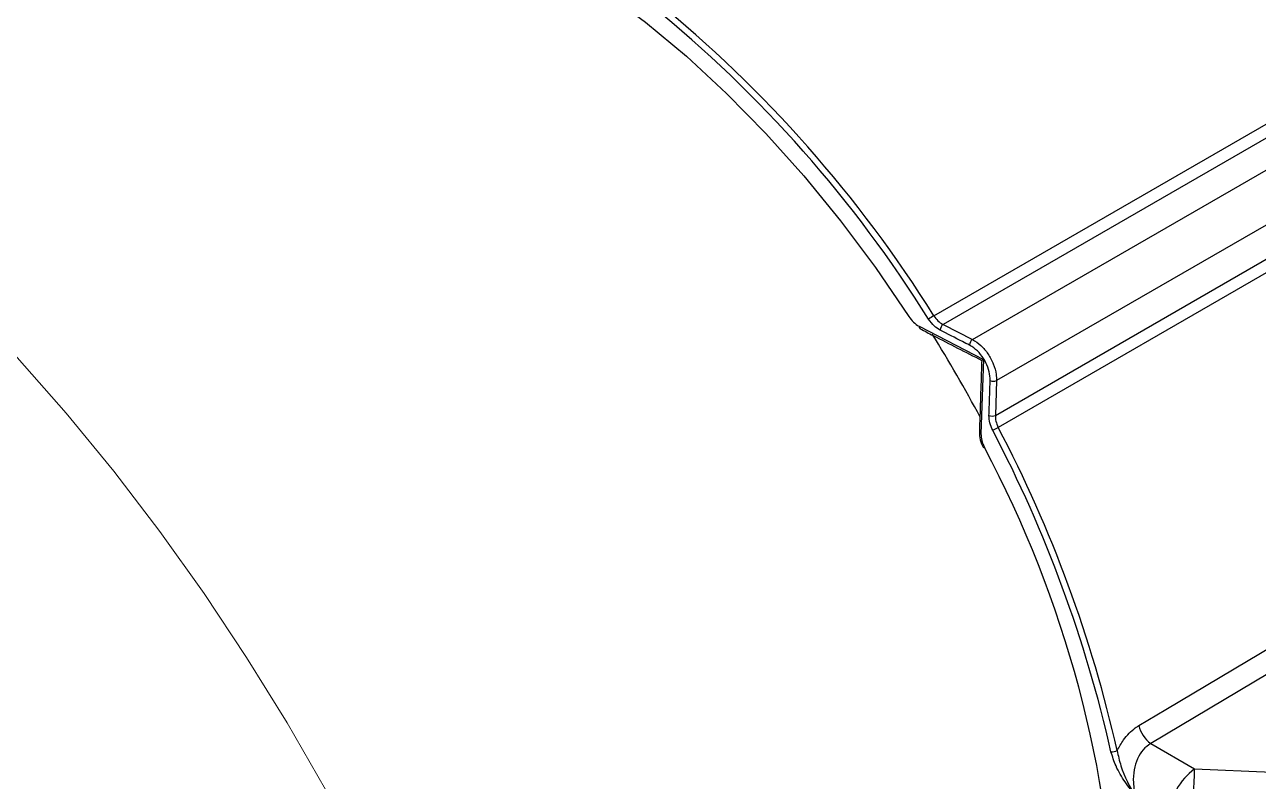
# Model space of a CAD drawing. Extents: x 11 to 120, y 2 to 94.
# Drawn here: x 81.931 to 85.897, y 71.172 to 73.606 of the extents above; entities that cross this region are included whole.
import ezdxf

# ---------------------------------------------------------------- set-up
doc = ezdxf.new("R2010")
doc.units = 0
doc.header["$MEASUREMENT"] = 0
doc.linetypes.add('SLD-Solid', pattern=[0])
doc.layers.add('OBJECT', color=7, linetype='CONTINUOUS')

msp = doc.modelspace()

# ---------------------------------------------------------------- linework, layer by layer
at = {"layer": 'OBJECT'}
for p, q in [((84.8541, 72.6695), (87.6252, 74.2692)), ((87.6538, 74.2404), (84.8839, 72.6414)), ((84.9782, 72.593), (87.8454, 74.2483)), ((87.9253, 74.118), (85.0554, 72.4612)), ((85.0516, 72.3489), (87.8216, 73.948)), ((87.8321, 73.91), (85.0609, 72.3103)), ((84.8064, 72.6356), (85.0132, 72.5292)), ((84.8839, 72.6414), (84.9782, 72.593)), ((85.0132, 72.5292), (85.0054, 72.2896)), ((85.0554, 72.4612), (85.0516, 72.3489)), ((85.5512, 71.2937), (85.6917, 71.2121))]:
    msp.add_line(p, q, dxfattribs=at)
at = {"layer": 'OBJECT', "flags": 128}
for points in [[(82.7144, 74.0945), (82.7457, 74.0954), (82.868, 74.091), (82.9941, 74.0738), (83.1234, 74.0441), (83.2552, 74.0019), (83.3888, 73.9474), (83.5235, 73.881), (83.6585, 73.8031), (83.7932, 73.714), (83.9268, 73.6142), (84.0586, 73.5042), (84.1879, 73.3847), (84.314, 73.2562), (84.4363, 73.1195), (84.5541, 72.9753), (84.6667, 72.8243), (84.7736, 72.6673)], [(85.5126, 71.351), (85.5999, 71.403), (85.9494, 71.6108), (87.3471, 72.4422), (88.4079, 73.0733)], [(88.4463, 73.017), (87.5948, 72.5101), (86.6854, 71.9687), (85.5512, 71.2937)], [(85.6917, 71.2121), (85.9413, 71.2012), (85.9736, 71.1998)]]:
    msp.add_lwpolyline(points, dxfattribs=at)
at = {"layer": 'OBJECT', "color": 7, "linetype": 'SLD-Solid', "lineweight": 15, "flags": 128}
msp.add_lwpolyline([(82.829, 66.1703), (82.882, 66.2024), (82.9992, 66.2851), (83.1089, 66.3793), (83.2107, 66.485), (83.3044, 66.6017), (83.3897, 66.729), (83.4663, 66.8666), (83.5339, 67.0141), (83.5923, 67.1709), (83.6414, 67.3367), (83.681, 67.5107), (83.711, 67.6926), (83.7313, 67.8817), (83.7418, 68.0775), (83.7424, 68.2793), (83.7333, 68.4865), (83.7143, 68.6984), (83.6857, 68.9144), (83.6473, 69.1338), (83.5995, 69.3559), (83.5423, 69.58), (83.4759, 69.8054), (83.4006, 70.0314), (83.3164, 70.2573), (83.2239, 70.4824), (83.1231, 70.7059), (83.0144, 70.9271), (82.8983, 71.1455), (82.7749, 71.3602), (82.6448, 71.5706), (82.5084, 71.776), (82.3659, 71.9758), (82.2181, 72.1694), (82.0651, 72.3562), (81.9077, 72.5355), (81.7462, 72.7068), (81.5811, 72.8695), (81.4131, 73.0233), (81.2425, 73.1675), (81.07, 73.3017), (80.8961, 73.4254), (80.7214, 73.5384), (80.5463, 73.6403), (80.3714, 73.7306), (80.1974, 73.8092), (80.0247, 73.8758), (79.8538, 73.9302), (79.6854, 73.9722), (79.5199, 74.0017), (79.3579, 74.0185), (79.1999, 74.0227), (79.0463, 74.0143), (78.8977, 73.9931), (78.7546, 73.9594), (78.6173, 73.9132), (78.4863, 73.8547), (78.4151, 73.8162)], dxfattribs=at)
at = {"layer": 'OBJECT'}
for centre, radius, start, end in [((81.3546, 70.4813), 4.1273, 32.0168, 50.8709), ((81.3554, 70.4815), 4.1064, 32.0168, 50.8709), ((84.9559, 72.4937), 0.2031, 120.0728, 125.7479), ((84.8141, 72.6342), 0.00779, 169.7404, 233.9441), ((84.8984, 72.6216), 0.0245, 126.2198, 175.6633), ((81.0395, 70.2342), 4.4897, 28.0187, 31.9602), ((84.9928, 72.5733), 0.0245, 126.3487, 175.7476), ((85.0453, 72.484), 0.025, 245.3084, 293.8073), ((85.0414, 72.3717), 0.0249, 245.4008, 293.9472), ((85.0078, 72.2968), 0.00761, 186.8872, 251.4129), ((84.9647, 72.4775), 0.193, 293.9423, 299.9165), ((81.2811, 70.3306), 4.2468, 12.7396, 27.6464), ((81.2799, 70.3297), 4.2684, 12.7396, 27.6464), ((81.7902, 70.533), 3.6528, 1.9223, 27.9601), ((85.6098, 71.3749), 0.1001, 193.7649, 234.1474), ((85.4273, 71.2999), 0.033, 263.1171, 298.8029), ((85.8321, 71.0302), 0.2298, 127.6431, 171.9863), ((82.3954, 71.2584), 3.2966, 356.2602, 359.1967)]:
    msp.add_arc(centre, radius, start, end, dxfattribs=at)
for points, knots in [([(84.7736, 72.6673), (84.7783, 72.6608), (84.7879, 72.6475), (84.8001, 72.6396), (84.8064, 72.6356)], [0, 0, 0, 0, 0.4877, 1, 1, 1, 1]), ([(84.8739, 72.6235), (84.8674, 72.6275), (84.8538, 72.6359), (84.8429, 72.6508), (84.8372, 72.6586)], [0, 0, 0, 0, 0.474046, 1, 1, 1, 1]), ([(84.8541, 72.6695), (84.8582, 72.6639), (84.8663, 72.6528), (84.8774, 72.6447), (84.8833, 72.6417), (84.8839, 72.6414)], [0, 0, 0, 0, 0.471916, 0.943784, 1, 1, 1, 1]), ([(84.8095, 72.6279), (84.8237, 72.6205), (84.8897, 72.5865), (84.9559, 72.5525), (85.0079, 72.526)], [0, 0, 0, 0, 0.215811, 1, 1, 1, 1]), ([(84.9683, 72.5751), (84.9608, 72.5789), (84.9293, 72.595), (84.8979, 72.6112), (84.8739, 72.6235)], [0, 0, 0, 0, 0.2377672, 1, 1, 1, 1]), ([(85.0349, 72.4613), (85.0344, 72.4706), (85.0335, 72.4893), (85.0221, 72.5191), (85.0049, 72.5459), (84.9858, 72.5649), (84.9731, 72.5723), (84.9683, 72.5751)], [0, 0, 0, 0, 0.2168, 0.433617, 0.650078, 0.866405, 1, 1, 1, 1]), ([(84.9782, 72.593), (84.9873, 72.5873), (85.0054, 72.5758), (85.029, 72.5475), (85.0463, 72.5148), (85.0548, 72.4847), (85.0552, 72.4676), (85.0554, 72.4612)], [0, 0, 0, 0, 0.216872, 0.433758, 0.650331, 0.86677, 1, 1, 1, 1]), ([(85.0078, 72.526), (85.0075, 72.5162), (85.0048, 72.4394), (85.0024, 72.3628), (85.0003, 72.2959)], [0, 0, 0, 0, 0.127268, 1, 1, 1, 1]), ([(85.0079, 72.526), (85.0079, 72.526), (85.0075, 72.5258), (85.0091, 72.5268), (85.0114, 72.5282), (85.0132, 72.5292), (85.0132, 72.5292)], [0, 0, 0, 0, 0.0363748, 0.451326, 0.9910261, 1, 1, 1, 1]), ([(85.0311, 72.3491), (85.0314, 72.3575), (85.0326, 72.3949), (85.0339, 72.4323), (85.0349, 72.4613)], [0, 0, 0, 0, 0.2260629, 1, 1, 1, 1]), ([(85.043, 72.3011), (85.0395, 72.3091), (85.0322, 72.3253), (85.0315, 72.341), (85.0311, 72.3491)], [0, 0, 0, 0, 0.488114, 1, 1, 1, 1]), ([(85.0516, 72.3489), (85.0518, 72.3427), (85.0522, 72.3301), (85.058, 72.317), (85.0609, 72.3103)], [0, 0, 0, 0, 0.487924, 1, 1, 1, 1]), ([(85.0009, 72.2937), (85.0008, 72.2904), (85.0003, 72.2786), (85.0051, 72.2614), (85.0114, 72.2489), (85.0135, 72.2449)], [0, 0, 0, 0, 0.2094919, 0.7433191, 1, 1, 1, 1]), ([(85.0054, 72.2896), (85.0058, 72.2825), (85.0067, 72.2681), (85.0133, 72.2532), (85.0166, 72.2457)], [0, 0, 0, 0, 0.494003, 1, 1, 1, 1]), ([(85.4432, 71.2709), (85.4497, 71.2828), (85.4657, 71.3119), (85.4912, 71.3374), (85.5089, 71.3487), (85.5126, 71.351)], [0, 0, 0, 0, 0.355604, 0.866053, 1, 1, 1, 1]), ([(85.5026, 71.1214), (85.5026, 71.1215), (85.4911, 71.1375), (85.4684, 71.1696), (85.4384, 71.2183), (85.4281, 71.2517), (85.4233, 71.2671)], [0, 0, 0, 0, 0.00268, 0.34979, 0.701238, 1, 1, 1, 1]), ([(85.4432, 71.2709), (85.4467, 71.2544), (85.4577, 71.2027), (85.484, 71.1535), (85.5026, 71.1216), (85.5026, 71.1214)], [0, 0, 0, 0, 0.319161, 0.99706, 1, 1, 1, 1]), ([(85.5512, 71.2937), (85.5426, 71.2877), (85.5255, 71.2757), (85.5073, 71.2451), (85.4965, 71.2083), (85.4933, 71.165), (85.4994, 71.1366), (85.5026, 71.1214)], [0, 0, 0, 0, 0.182198, 0.364245, 0.551043, 0.759195, 1, 1, 1, 1])]:
    msp.add_open_spline(points, degree=3, knots=knots, dxfattribs=at)

doc.saveas('drawing.dxf')
